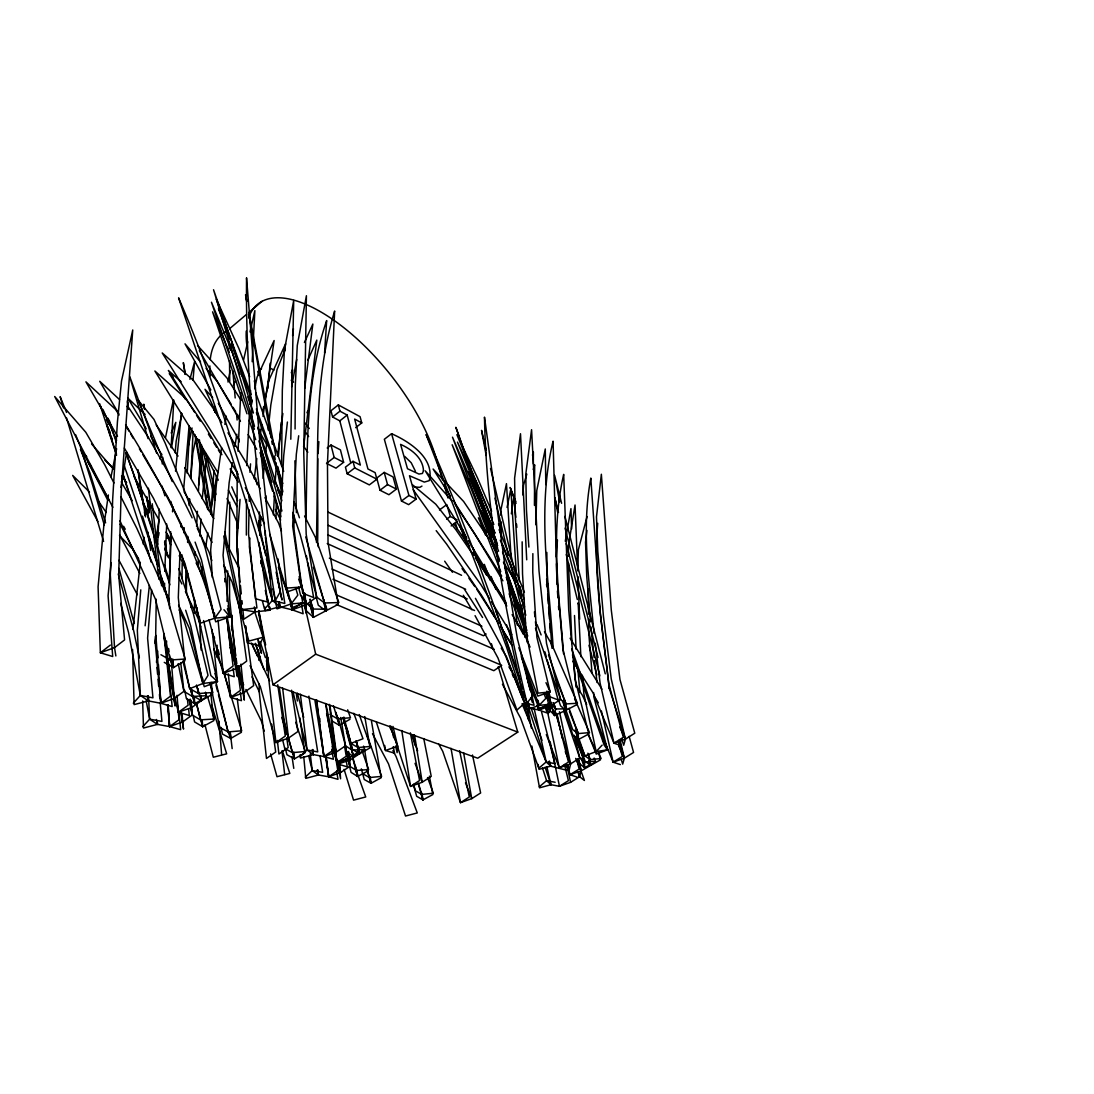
<?xml version="1.0" encoding="UTF-8"?>
<svg xmlns="http://www.w3.org/2000/svg" width="1094" height="1094" viewBox="0 0 1094 1094"><rect width="100%" height="100%" fill="white"/><g stroke="black" fill="none" stroke-linecap="round" stroke-linejoin="round"><path stroke-width="1.5" d="M246.355 535.075L246.492 499.479M295.079 428.998L295.312 385.457L297.267 345.581L306.416 295.722L303.749 452.984L306.183 534.241L316.672 597.009L324.521 602.985L338.853 602.548L315.291 537.168L304.57 515.999M532.86 553.646L532.764 572.258L536.894 637.31L550.145 691.928L537.838 696.099L518.843 647.757M533.325 463.911L533.38 452.068L532.45 455.213M534.433 505.387L534.665 464.786L533.257 469.531M316.467 542.378L317.766 458.714M185.775 588.914L186.158 568.62M186.39 592.852L186.595 571.013M194.458 613.16L194.582 599.58M281.596 465.675L282.32 390.23L284.413 350.299L293.712 300.412L290.799 439.241M305.896 521.059C307.701 453.955 304.378 384.869 326.668 320.569L324.576 352.965M169.338 582.651L170.691 531.739M182.001 578.63L182.192 563.342M240.065 499.384L236.906 541.831L241.678 618.288L223.873 535.951M276.03 518.72L276.262 501.859M156.264 599.225L155.717 633.207L160.845 703.292L172.168 706.56L166.233 647.757L166.616 641.098M164.469 591.526L164.592 583.129M164.77 571.355L166.712 524.012M265.227 535.663L265.309 530.672M265.801 500.751L265.883 495.76M259.128 530.549L259.469 512.019M249.049 509.859L248.543 533.776L255.408 598.733L267.702 602.042L270.054 610.22L255.039 611.902L241.801 609.631L224.694 531.657M249.241 501.312L249.377 494.474M216.885 657.111L217.145 645.255M227.005 601.385L227.675 570.931M329.964 705.37L336.2 752.139L336.049 758.689L326.586 713.575M229.726 502.132L229.302 551.267M535.896 524.819L536.771 490.577L545.277 448.978L545.81 484.587M196.838 612.681L196.975 607.567M198.137 566.637L198.329 559.813M339.619 764.009L340.576 778.778L336.419 758.976M594.753 762.491L584.524 767.632L584.688 761.971L575.622 736.426M577.714 570.904L578.411 549.667L587.068 516.518M201.556 575.225L201.857 566.842M171.266 533.927L168.886 596.886L169.666 608.661M179.99 552.155L178.308 597.584L184.872 660.776L173.522 667.559L164.25 662.362M180.92 526.911L181.043 523.547M190.93 607.375L191.053 603.97M187.607 542.433L187.812 537.386M189.139 505.442L189.412 498.714M237.248 471.35L236.755 548.381L240.106 582.117M238.068 451.302L240.748 392.855M167.396 538.33L167.546 534.966M157.44 548.258L159.286 509.148M187.621 539.834L187.799 536.443M189.522 502.584L189.7 499.192M190.821 477.189L193.146 431.474M195.115 555.451L195.293 552.06M196.605 526.597L197.412 511.336M198.465 490.96L200.845 445.149M246.697 465.579L249.582 411.084M249.938 404.274L250.649 390.654M252.181 361.704L254.875 310.614L249.993 331.933M183.901 532.764L184.175 527.664M187.211 473.292L189.768 427.426M273.35 514.836L274.567 493.011M275.127 482.933L276.29 466.112M522.973 495.103L523.534 485.162L526.816 474.126M171.102 447.637L173.823 400.103M259.852 535.308L260.905 516.888M263.121 478.406L264.324 465.018M199.86 536.019L200.954 519.035M202.267 498.632L206.164 458.304M318.094 453.586L318.86 441.648M249.938 472.28L250.553 463.87M249.952 538.084L249.336 546.549L256.926 607.936L241.801 609.631M254.218 478.803L256.803 458.55M172.537 511.842L172.907 506.754M175.532 471.158L181.454 413.149M156.483 662.431L157.386 650.547M210.677 514.33L214.027 470.365M155.991 635.573L155.348 643.887L160.845 703.292L174.247 698.451L183.929 691.326L180.729 662.595M291.66 381.56L292.59 369.69L291.264 372.753M190.794 478.393L192.872 452.889L196.004 437.846M151.587 589.83L147.608 638.199L152.941 697.835L140.347 695.415L133.304 703.223M175.19 452.807L176.148 441.279L181.864 413.477M278.423 456.171L281.267 422.202M140.784 589.844L137.338 630.322L140.347 695.415L148.374 700.912L160.845 703.292L170.473 696.181L163.813 633.535M162.24 463.938L162.801 457.347M183.601 489.825L189.098 425.73M193.009 380.179L194.595 361.622L189.918 379.317M207.354 497.305L207.792 492.204M214.684 412.329L214.985 408.924M242.184 376.336L242.471 373.027M267.907 388.616L268.208 385.238M268.509 381.847L270.15 363.222M111.109 562.576L108.087 595.792L112.709 656.537L100.361 652.776L98.091 586.753L103.78 526.269L108.374 494.939M154.733 643.04L155.416 636.257M145.133 625.782L149.358 585.468M132.921 629.419L140.319 562.439M265.596 453.326L267.045 439.952M268.126 429.915L270.847 404.848L277.028 369.608L285.219 349.164M287.407 422.038L283.715 455.747L280.201 520.922L286.505 588.107L301.479 587.013L292.659 526.077L296.31 454.407L298.676 435.781M597.721 523.301C593.139 578.466 603.601 633.877 609.235 688.7M586.904 530.426L585.536 542.227L586.726 576.264L590.486 621.857M198.534 485.49L202.554 452.26M259.866 433.347L260.276 430.01M277.561 455.938L282.854 413.532M292.577 335.502L293.424 328.72M303.599 446.817L316.822 340.097L307.811 360.213M304.693 388.37L312.857 324.043L304.419 342.504M557.434 539.998L556.313 556.928M284.413 352.159L285.602 343.762L268.823 380.37L265.254 398.489M205.672 547.725L207.792 532.723M210.636 512.717L216.53 476.15M221.562 447.719L216.366 484.341L210.663 550.323L212.318 577.454M224.872 424.417L226.28 416.158M111.027 476.793L116.62 448.745M260.03 436.629L261.753 424.828M262.998 416.404L274.129 340.535L257.035 377.252L254.683 388.821M511.349 513.824L513.838 497.073L515.862 517.284M158.534 536.046L159.054 532.669M143.177 544.019L144.217 537.304M147.608 515.534L149.687 502.119M232.325 462.707L229.125 482.796L223.053 555.355L229.931 616.838L215.709 621.83L199.778 562.193L167.861 497.209L142.849 454.653M234.978 445.969L236.851 434.25M120.942 487.35L126.672 452.068M155.963 538.412L159.136 519.91M171.512 447.583L175.819 422.352L171.197 432.992M565.27 541.27L570.945 508.628L571.629 528.99M291.633 386.866L296.693 359.434M227.962 382.025L230.219 370.565M262.984 410.031L263.627 406.736M187.648 449.648L192.052 427.959M251.319 405.354L252.331 400.39M507.055 507.411L510.843 489.059L516.354 573.215M165.495 437.627L173.344 399.98M548.121 692.557L550.925 705.753L549.544 712.413L547.711 705.972M243.606 359.803L247.736 341.766M213.959 410.359L214.834 407.146M159.943 458.837L161.926 454.283M233.391 385.143L235.579 380.63M306.922 412.766L307.77 411.043M142.726 726.703L149.659 719.168L148.565 697.138M577.878 738.477L584.88 755.845L596.148 751.578L602.138 745.11M299.975 756.843L307.072 749.964L300.385 694.129M305.281 777.219L312.255 770.545L310.231 753.793M229.603 328.692L246.492 314.443M249.09 312.255L262.081 301.288M539.342 786.764L546.59 780.665L555.15 782.265M261.548 368.5L257.801 371.577L258.553 374.9M355.659 427.658L361.758 422.899L360.076 416.677L338.32 404.917L330.976 410.715L332.576 416.992L339.824 420.848L350.709 462.803M332.576 416.992L339.947 411.18L338.32 404.917M339.824 420.848L347.181 415.064L360.35 465.073L353.006 461.326L345.444 467.152L347.14 473.743L369.348 484.902L376.897 479.186L375.133 472.635L367.926 468.957L354.647 419.084L361.758 422.899M327.215 447.993L331.003 445.026L340.439 449.88L343.612 462.27L335.995 468.15L326.504 463.391L334.149 457.47L343.612 462.27M110.344 645.077L100.361 652.776L114.528 647.634L124.579 639.922L118.672 575.088L121.188 491.466L132.743 329.978L121.516 380.972L117.427 421.887L112.668 499.315L110.33 575.02L114.528 647.634L115.868 655.949M391.584 433.716L384.35 439.268L401.471 501.025L408.65 504.635L416.117 499.096L409.484 475.753L424.294 482.098L429.245 480.663C435.056 458.263 409.211 441.484 391.584 433.716L408.937 495.459L416.117 499.096M347.14 473.743L354.729 467.917L376.897 479.186M384.213 472.403L376.733 478.064L380.015 490.249L388.917 494.72L396.411 489.086L393.061 476.943L384.213 472.403L387.536 484.587L396.411 489.086M380.015 490.249L387.536 484.587M401.471 501.025L408.937 495.459M439.46 509.968L446.776 504.594L450.304 516.464L457.142 519.937M446.625 519.158L450.304 516.464M146.186 700.775L149.659 719.168L157.454 724.392L169.611 726.594L179.06 719.715L177.419 704.673M451.152 525.968L457.278 521.523M167.519 704.768L169.611 726.594L182.725 721.876L192.229 714.97L191.135 700.789M272.98 684.817L315.687 654.185L517.777 732.118L477.709 758.197L272.98 684.817L263.107 636.462M486.078 633.987L483.493 635.764L332.07 569.085M300.18 754.696L300.494 758.06L313.376 754.628L323.933 756.542L333.191 750.211L325.547 703.538M315.031 701.008L323.933 756.542L336.2 752.139L345.499 745.807L340.726 717.514M303.763 756.774L305.773 778.367L318.395 775.003L328.733 776.767L337.814 770.627L334.832 752.522M325.52 756.788L328.733 776.767L340.754 772.473L349.875 766.32L349.861 756.542M475.439 598.336L502.187 647.552L524.71 703.127L529.578 707.968L538.877 710.061L550.925 705.753L560.62 699.422L546.521 643.422L539.014 570.959L531.575 429.71L525.79 474.14L526.446 509.941L528.881 547.068M254.779 608.524L255.039 611.902L243.798 619.231L242.786 609.112M572.846 661.227L592.948 692.693L613.98 743.182L623.334 737.301L608.743 683.531L600.305 613.98L590.815 478.078C581.215 529.551 589.228 581.762 594.056 633.303M531.889 746.081L539.52 787.817L550.979 784.713L559.458 786.285L570.589 782.333L579.588 776.699L581.215 770.805L578.699 759.195M605.406 743.428L613.146 762.176L622.322 756.446L618.411 741.951M566.241 765.28L569.96 774.716L579.15 769.068L576.702 759.332M598.404 751.756L600.456 759.851L581.215 770.805L569.96 774.716L567.841 764.747M421.956 486.105L419.822 487.336L414.435 486.939M221.015 727.401L222.479 734.074L230.725 738.45L241.377 732.324L237.289 698.793M349.998 719.278L339.318 725.308L331.906 720.932M285.356 748.241L286.915 754.723L294.477 758.826L304.898 752.959L299.811 717.76M304.474 602.849L306.552 611.04L313.417 617.344L338.224 604.38L328.022 542.351L327.462 463.104L334.655 311.011C311.817 385.594 318.819 464.786 317.657 541.721L318.272 546.795M361.335 768.863L364.261 779.516L371.044 783.29L381.163 777.738L371.468 721.151M413.491 785.027L416.691 796.309L422.968 799.878L432.868 794.545L429.381 776.152M345.048 745.534L346.757 752.098L353.417 756.378L364.083 750.771M595.259 643.245L600.086 683.039L613.98 743.182L625.412 739.12L634.78 733.226L619.97 679.511L611.286 610.042L601.358 474.249L596.49 516.874L597.803 551.267L603.409 616.1L611.259 679.046L625.412 739.12L623.689 745.246L621.72 738.751M601.399 710.963L613.146 762.176L624.359 758.183L633.563 752.453L629.159 736.358M287.107 591.909L301.479 587.013L298.635 579.041M566.883 770.299L550.665 766.169L539 769.328L538.098 764.405M587.875 733.404L596.148 751.578L607.512 749.828L594.028 697.562L593.618 692.584M413.573 784.316L415.405 790.784L421.737 794.394L433.374 793.246L427.549 777.574M579.287 739.722L584.88 755.845L590.158 759.578L601.126 758.539L598.391 752.303M227.347 608.811L229.931 616.838L214.793 618.165L200.53 623.156L184.927 563.314L153.392 498.126L124.36 448.075M282.758 740.337L284.727 748.474L292.344 752.645L305.308 751.51L295.681 722.313M210.472 685.09L219.785 727.455L228.099 731.9L241.733 730.792L222.191 667.408M329.95 714.368L337.431 718.813L350.477 717.76L347.687 709.828M563.807 711.196L579.806 758.046L584.688 761.971L595.519 761.178L594.165 758.06M160.941 654.732L170.295 660.01L185.173 659.039L165.604 592.688L136.969 528.593L120.873 496.703M308.658 755.735L312.255 770.545L322.662 772.337L320.022 755.626M292.946 691.64L307.072 749.964L317.725 751.893L308.918 696.153M149.659 719.168L161.926 721.411L160.216 702.868M326.053 756.993L328.733 776.767L337.991 779.311L336.596 771.065M167.943 704.659L169.611 726.594L180.647 729.657L178.746 711.374M316.316 699.941L323.933 756.542L333.41 759.236L331.728 749.24M613.146 762.176L620.366 764.597M569.96 774.716L577.276 777.178M613.98 743.182L621.337 745.752M336.268 604.476L493.818 670.69L501.736 665.343L336.733 595.054M332.959 579.232L494.201 649.303M329.335 558.172L481.921 626.26M327.229 543.554L474.577 610.507M328.063 534.952L467.261 598.951M328.35 525.339L465.661 589.269M327.844 511.992L461.559 575.294M339.947 411.18L347.181 415.064M269.616 367.762L273.924 370.087M362.634 773.69L369.471 777.533L381.628 776.384L366.805 734.594M587.861 753.205L590.158 759.578L590.432 765.144L585.181 761.465L576.839 737.342M312.255 770.545L318.395 775.003L317.78 769.998M307.072 749.964L313.376 754.628L312.761 749.581M325.068 602.644L326.094 611.095L318.313 605.228L316.166 597.064M291.182 380.22L293.616 382.093M582.815 759.373L584.524 767.632L579.67 763.762L578.015 758.935M491.931 543.007L494.488 545.127M412.903 485.066L435.754 504.184L455.979 529.865L473.346 555.068M404.78 456.444L411.235 462.789L415.488 471.405M173.098 376.91L169.296 373.56L185.57 399.488M181.139 381.724L168.38 370.469L194.746 412.424M119.52 399.556L99.732 381.286L118.699 413.573M126.945 406.407L129.42 408.691L148.018 436.711L180.168 493.681L192.093 517.845M546.836 766.62L550.979 784.713L546.59 780.665L542.433 767.756M453.518 523.534L469.668 546.467M549.516 761.192L550.665 766.169L546.207 761.944L522.043 703.674M145.092 414.435L127.793 398.079L146.24 428.793M156.196 424.951L178.048 456.089M104.709 459.945L113.12 468M121.53 476.068L126.672 482.673M86.686 456.567L83.103 453.107L108.73 499.384M89.489 492.068L72.683 475.398L97.872 521.578M97.886 500.396L106.268 512.498M119.492 535.609L132.538 549.01L138.719 558.966M465.579 538.303L462.065 534.624L464.841 538.932M212.633 397.546L205.002 389.286L218.226 417.06M197.563 345.499L226.855 377.868L241.2 400.418M451.863 500.724L425.265 470.871L466.564 537.728M91.568 443.904L113.311 468.97M200.53 361.936L185.023 343.831L210.814 389.929M206.082 368.391L217.159 381.327L231.258 404.411M91.431 466.29L88.245 462.502L107.704 500.081M223.983 609.727L229.931 616.838M138.008 400.035L153.926 419.33L165.098 442.933L185.488 493.216L204.934 547.096L221.084 609.385L214.793 618.165C197.317 548.75 162.924 485.339 125.605 424.8M436.178 530.658L446.639 544.101L481.729 595.642L498.29 622.746M305.335 423.104L309.246 428.52M413.149 489.702L480.868 584.593L489.674 598.856M304.679 431.063L308.617 436.588M303.913 446.749L307.838 452.246M462.037 568.579L464.991 572.723M468.929 578.247L474.823 586.548M476.793 589.31L495.185 617.919M444.67 561.195L452.478 572.285M464.212 588.914L482.577 617.536M475.275 557.872L491.685 581.666L506.782 606.049M455.186 504.457L475.028 534.364L502.925 580.805M119.164 414.954L115.472 409.334L85.934 381.847L117.523 436.301M474.112 553.277L489.866 577.659M491.712 580.531L505.619 602.056M570.097 638.24L601.932 689.179M450.482 496.143L433.101 469.025L463.624 501.476L488.307 537.906M453.231 500.423L501.708 576.073M593.768 695.647L598.322 702.813M576.141 685.405L582.487 695.469L586.658 704.522M196.564 415.323L200.202 421.108M208.38 434.127L211.101 438.475M213.836 442.81L216.557 447.159M218.376 450.044L220.195 452.943M230.191 468.861L237.466 480.43M463.309 595.245L471.897 609.796M491.862 543.622L497.196 552.183M503.418 562.179L515.862 582.172M217.938 472.581L154.869 370.989L185.337 398.093L204.687 425.798L221.918 454.694M512.101 614.65L524.546 634.725L530.07 647.087M468.355 540.641L506.317 603.368M491.438 601.714L511.705 634.52M500.532 626.63L512.142 645.487M502.652 629.884L512.252 645.597M501.216 648.099L506.536 656.838L523.342 700.324M233.022 407.296L235.661 411.618M508.929 666.875L511.554 671.183M513.291 674.068L515.042 676.94M221.822 422.64L213.015 408.117L193.282 380.261L162.227 352.965L238.095 474.167M227.99 432.8L247.367 464.718L260.194 488.731M150.63 436.109L161.16 453.654M183.997 491.671L198.93 516.532L212.045 542.446M230.547 469.135L238.301 482.139M125.605 425.306L129.051 431.173M130.774 434.113L133.359 438.516M139.403 448.786L141.126 451.713M473.128 552.197L486.666 575.348M121.202 481.825L132.237 500.683M199.327 350.613L240.448 421.327M248.16 434.591L256.721 449.319M261.863 458.167L264.433 462.584M184.736 467.671L213.809 518.583M134.029 476.519L159.314 520.402M166.056 532.108L171.102 540.887M544.456 631.703L551.964 644.845L577.482 703.264L565.926 703.934L560.62 699.422L535.486 628.257M509.025 587.492L522.385 610.903M143.738 504.402L148.798 513.223M486.666 532.436L478.393 517.804L485.531 535.089M259.907 432.39L267.374 445.655M218.308 403.317L239.121 440.485M438.68 744.07L442.742 751.346L460.465 802.668L471.746 798.647L480.635 792.959L472.499 755.01M123.595 526.255L125.249 529.25M513.975 599.799L518.064 607.197M521.332 613.119L522.973 616.072M516.149 621.16L523.506 634.493M119 560.306L137.324 594.657M475.056 615.649L498.03 658.096L516.929 710.047L524.71 703.127L534.077 705.247L532.422 698.765M237.425 414.503L239.053 417.511M390.107 727.866L392.514 732.337M155.813 532.737L158.247 537.25M164.715 549.27L170.377 559.786M502.461 684.311L520.553 718.061L538.809 768.234L546.207 761.944L554.904 763.667L541.598 712.098M265.008 497.729L278.642 523.233L281.486 531.205M392.91 750.58L396.055 756.501L417.279 812.938L405.518 816.028L388.534 763.899L372.493 733.746M245.275 487.678L264.433 523.711M258.704 520.963L261.056 525.448M112.887 507.342L54.7 396.507L85.811 432.294L104.764 464.813L113.967 483.028M119.971 520.826L155.444 599.129L170.295 660.01L173.522 667.559L172.961 659.149M228.386 490.126L236.974 506.563M119.725 534.993L139.854 573.488M120.149 524.122L139.608 561.701M224.653 539.903L239.381 568.825M223.627 565.297L232.119 582.049L248.899 641.084L263.326 637.173L258.704 610.643M274.963 481.852L281.76 495.295M474.235 482.139L469.052 471.746L494.967 532.887M485.435 509.695L469.969 478.666L496.402 541.133M197.864 439.186L218.308 480.143M197.317 528.429L209.255 552.593L211.839 560.62M498.481 523.903L501.408 529.824M251.552 643.081L269.657 680.919M250.047 665.658L260.331 686.649L275.92 742.594L288.501 738.081L297.91 731.53L291.633 690.205M252.017 676.885L259.497 692.133M277.63 489.784L281.39 497.455M275.456 509.489L280.638 520.101M236.988 671.251L243.661 684.912M245.89 689.466L261.48 721.329L264.215 731.107M196.1 562.877L206.424 584.169M179.197 555.684L187.977 573.899M212.414 633.508L214.629 638.13M488.58 520.963L481.36 505.797L497.496 545.4M497.538 545.687L481.032 510.939L491.985 537.728M252.482 645.501L257.555 656.236M619.71 727.018L625.412 739.12L608.838 686.882M179.019 577.933L181.864 583.991M185.419 591.553L198.233 618.794L200.694 626.835M178.582 605.214L189.44 628.407L202.595 680.236M618.616 745.862L624.359 758.183L622.677 764.104L621.228 759.291M179.142 609.891L184.065 620.517L202.923 683.504L217.432 681.576L212.072 629.529M602.644 739.257L607.512 749.828L596.257 754.094L587.916 733.609M224.065 320.884L218.472 308.645L229.562 339.058M213.822 649.015L221.494 665.877M545.988 682.656L550.145 691.928L538.002 693.145L526.159 632.865L522.522 573.721L522.153 541.845M575.676 758.388L581.215 770.805L577.851 759.455M547.027 694.881L551.13 704.098L555.602 708.98L566.829 708.844L563.519 701.104M546.426 709.131L548.436 713.685M565.256 751.674L570.644 763.844L569.236 769.793L567.841 764.911M102.932 409.484L116.566 440.349M100.292 405.642L104.354 414.858M106.391 419.467L108.415 424.075M110.234 432.458L106.884 424.869L116.484 454.119M109.578 433.046L112.326 439.282M574.582 698.628L589.502 732.597L578.179 733.595L572.668 729.616L565.502 708.857M462.625 529.428L466.714 538.713M526.884 677.706L539.082 705.425L551.13 704.098L548.354 692.57M489.784 538.303L494.885 550.05M231.764 486.83L237.63 500.587M226.991 498.481L238.136 524.833M491.589 511.226L477.435 477.777L456.895 434.66L493.818 524.477M491.931 518.324L477.859 485.011L457.442 442.099L494.803 533.147M138.678 401.594L172.264 481.592M229.343 352.309L212.578 311.858L246.97 413.778M500.286 540.245L524.382 600.004M502.529 551.978L524.532 606.746M499.233 529.988L524.409 592.401M502.707 544.826L512.84 569.81M66.543 412.438L60.143 396.657L63.561 408.048M75.513 434.537L79.985 445.586L92.58 484.998L104.368 525.339M80.423 449.443L89.858 472.704L105.612 522.905M515.807 501.572L510.105 487.445L516.067 503.39M543.937 693.637L545.851 698.382L539.082 705.425L526.939 709.65L524.546 703.428M218.458 694.745L228.099 731.9L230.725 738.45L230.15 731.708M465.483 782.825L471.746 798.647L463.569 752.604M588.312 754.901L590.158 759.578M569.413 711.36L578.179 733.595L578.521 739.476L588.818 733.965L575.143 679.579L568.702 609.823L563.683 474.386C550.091 533.38 559.184 594.179 563.533 653.747M537.031 624.524L541.12 634.944M556.053 678.745L565.926 703.934L565.858 710.307L554.644 715.517L550.186 710.69L548.614 705.945M519.171 585.427L521.564 591.526M576.155 740.105L584.688 761.971M526.884 677.336L539.014 708.31L551.13 704.098L546.932 691.285M537.058 705.411L538.877 710.061L547.027 712.932L545.715 707.996M546.316 734.607L559.308 767.865L570.644 763.844L579.806 758.046L574.022 735.195M499.384 529.414L500.614 532.573M499.561 559.772L452.506 437.19L471.473 481.045L498.604 551.239M553.181 702.663L555.602 708.98L554.644 715.517L550.87 704.468M500.778 571.656L452.164 444.779L471.022 488.43L499.192 561.509M473.005 547.944L478.215 562.043M459.658 525.27L466.947 544.306M249.692 376.719L238.848 348.371L216.311 299.195L251.155 394.619M504.621 567.061L525.544 623.129M508.765 586.726L524.764 629.912M415.036 763.352L422.202 782.265L410.551 786.422L394.36 737.014M484.341 564.367L490.29 580.244M546.467 584.688L548.258 589.461M389.997 725.691L397.642 746.149L397.136 752.658L395.618 746.067M546.617 581.256L548.367 585.96M491.151 576.634L495.773 589.092M411.823 735.277L417.648 750.949M506.29 577.29L526.802 632.647M509.134 593.796L523.684 633.194M147.211 500.3L149.563 506.672M164.879 548.121L168.421 557.694M571.656 648.933L607.512 749.828L604.216 745.192L572.463 654.868M521.318 656.797L539.082 705.425L538.111 700.433M512.279 673.918L513.428 677.063M523.192 703.716L530.084 722.532M256.379 408.937L282.936 483.739M231.313 343.858L252.317 401.457M256.406 412.657L282.594 486.064M126.22 452.957L153.434 531.424M125.919 452.82L136.408 481.675L169.926 584.811M588.709 760.371L590.432 765.144L589.379 760.166M569.044 708.269L578.179 733.595L576.565 728.795M575.116 730.013L578.521 739.476L573.051 735.537L564.272 710.088M353.827 713.288L362.989 738.751L350.859 743.4L342.928 717.691M506.563 624.906L511.705 639.293M255.599 392.472L283.702 471.405M355.96 769.629L365.738 796.965L353.553 800.138L344.09 769.356M195.088 542.091L201.405 559.731L214.793 618.165L214.479 613.078M166.739 533.927L170.664 544.908M303.722 596.312L305.978 602.644L312.898 609.043L326.942 609.276L324.686 602.849M305.021 601.591L306.156 604.75L306.17 613.214L304.447 604.996M548.532 655.005L565.926 703.934L564.313 699.203M562.507 700.871L565.858 710.307L576.702 704.727L562.931 649.316L556.914 578.411L553.072 441.183C536.634 509.189 549.038 579.629 553.195 648.386M581.146 758.087L584.524 767.632M359.242 714.546L370.565 746.436L357.984 747.53L350.859 743.4L343.872 717.076M577.153 759.933L584.387 780.46L579.588 776.699L577.96 771.913M495.869 610.698L522.33 688.796M240.078 374.627L232.215 352.295L211.47 302.245L254.396 429.272M347.509 751.92L350.312 759.851L338.114 764.104L333.779 749.705M346.962 751.797L349.205 758.142L337.048 762.491L332.22 746.477M363.55 746.122L364.671 749.322L352.2 750.156L345.499 745.807L338.196 717.787M278.368 567.376L291.182 603.902L305.978 602.644L304.761 594.22M362.018 750.621L368.637 769.588L356.425 770.463L349.875 766.32L348.179 759.81M553.974 704.262L555.602 708.98L553.441 702.649M497.551 547.67L455.87 427.275L497.36 544.046M287.79 736.481L294.477 758.826L293.766 752.098M504.019 563.396L526.898 630.486M558.432 699.531L560.579 705.849L565.858 710.307L563.725 703.88M109.304 420.411L112.067 428.506M149.016 536.853L158.138 564.367M108.128 418.332L116.361 442.441M124.032 464.95L158.042 566.446M505.332 570.138L527.746 636.065M293.999 501.777L299.428 517.763M292.672 512.43L300.235 534.747L316.672 597.009L306.156 604.75L292.153 609.809L279.9 606.814L272.447 600.428L260.741 561.495M254.683 611.669L265.637 644.899L258.731 610.479M292.809 516.218L294.956 522.563M260.372 446.954L271.832 482.317M249.158 420.246L255.709 439.665M260.071 452.601L272.611 491.179M531.123 708.05L541.981 740.337M549.038 761.328L550.665 766.169M519.937 679.237C491.37 596.695 461.682 514.33 426.099 434.523L480.157 575.403L506.536 647.06L524.71 703.127L511.787 644.817L510.228 631.525M527.978 703.182L529.578 707.968L528.47 702.991M551.431 705.876L554.644 715.517L553.66 710.512M545.113 767.154L550.979 784.713M546.904 691.381L551.13 704.098L546.48 693.787M247.846 396.931L250.499 404.889M257.897 427.18L281.842 500.833M155.033 536.251L157.714 544.279M576.429 733.158L578.521 739.476L576.812 731.257M282.307 750.73L289.814 773.417L277.001 776.713L270.601 753.903M527.759 681.603L532.491 695.975L532.409 702.553L530.836 697.671M281.691 717.445L288.501 738.081L282.649 688.167M418.578 784.726L422.968 799.878L421.969 793.218M260.167 641.727L265.363 657.603M266.403 660.79L268.481 667.135M255.558 643.614L260.263 658M255.353 643.34L263.763 669.036M122.856 473.579L130.637 497.36M99.609 403.604L116.552 455.336M122.911 474.741L148.811 553.755M528.703 708.091L546.207 761.944L534.241 708.912M523.356 691.982L526.993 703.155L526.939 709.65L524.874 703.155M376.309 721.917L385.512 750.498L394.551 753.192L393.266 746.628M178.883 568.702L193.474 614.103L208.024 675.408L202.923 683.504L189.713 688.646L182.876 661.022M185.665 610.22L190.753 626.124L202.923 683.504L202.663 678.499M142.466 516.149L158.302 566.405M230.055 647.429L236.714 668.407L237.193 676.188L226.554 617.919M236.81 670.307L243.894 692.652L244.318 700.119L237.986 665.617M274.129 495.992L280.693 516.792M618.78 740.447L624.359 758.183L620.12 740.036M313.458 567.376L324.521 602.985L326.094 611.095L325.328 607.84M156.579 453.053L148.237 426.099L129.721 376.555L148.032 438.626M366.996 769.506L371.044 783.29L370.169 776.631M211.648 705.179L226.663 753.834L213.303 757.226L204.934 724.693M164.565 565.147L168.996 579.547M356.029 741.185L359.68 753.657L350.312 759.851L348.507 751.578M167.614 595.218L169.119 600.086M159.04 569.714L169.57 603.956M214.971 673.535L217.432 681.576L204.236 686.717L203.416 683.476M418.346 783.195L421.737 794.394M421.04 793.492L422.968 799.878M309.944 599.293L312.898 609.043L313.417 617.344L309.848 604.148M346.388 731.052L353.417 756.378L351.133 748.214M352.979 759.113L357.588 776.439L368.063 770.983L364.466 749.199M333.506 705.849L339.318 725.308L337.075 715.38M269.712 534.31L289.404 599.43M290.389 602.685L291.866 607.58L305.978 602.644L300.987 582.924M290.676 604.927L292.153 609.809L303.147 613.775L301.766 605.392M209.898 682.752L212.838 692.488L198.561 693.528L189.713 688.646L183.683 660.229M254.533 426.277L213.535 289.746L231.641 341.41L253.425 413.04M258.936 440.909L280.57 516.094M295.886 588.681L297.828 595.136L291.182 603.902L277.028 608.866L272.857 588.873M66.488 417.812L103.588 541.475M442.619 480.006L435.781 457.087A137.147 59.473 51.4 0 0 338.716 323.756A137.147 59.473 51.4 0 0 248.612 317.916M444.082 484.916L447.993 498.016M455.309 522.576L457.265 529.127M491.425 643.723L492.888 648.633M498.249 666.643L517.777 732.118M207.559 696.509L214.274 719.045L200.393 719.825L192.229 714.97L189.125 700.092M205.563 692.461L206.534 695.716L192.339 696.44L183.929 691.326L178.185 663.607M556.149 714.792L570.644 763.844L559.472 711.743M257.76 427.658L281.937 510.994M162.008 485.996L164.907 495.801M161.638 577.7L163.553 584.155M164.51 587.369L168.818 601.891M147.799 550.733L151.204 562.193M549.503 700.939L550.925 705.753M189.33 699.504L191.696 707.558L178.363 712.235L167.792 668.53M118.931 568.429L134.22 623.43M170.801 501.339L172.674 507.807M367.174 769.52L371.044 783.29M356.111 740.994L357.984 747.53L356.835 742.594M358.285 748.775L359.68 753.657L370.087 747.872L364.781 716.556M578.206 771.858L579.588 776.699L578.37 771.858M305.759 536.963L324.521 602.985L323.742 599.676M323.769 602.89L324.699 606.172M283.688 721.944L286.888 733.254M343.489 719.018L352.2 750.156L351.051 745.205M352.815 757.513L356.425 770.463L355.29 765.554M355.345 768.385L357.588 776.439L351.092 772.364L349.41 765.882M544.949 651.901L546.262 656.701M547.137 659.901L558.104 699.914L550.077 696.851L548.873 691.928M181.782 554.576L197.809 613.283L210.868 675.572L217.432 681.576L203.607 620.558M310.272 599.348L312.898 609.043L312.105 605.748M118.275 573.967L133.81 631.306L139.362 657.822M120.682 603.382L128.613 632.729L140.347 695.415M605.283 673.849L564.887 516.436M598.021 657.426L565.065 528.115M286.806 587.464L291.182 603.902L290.867 600.565M599.881 675.901L566.282 543.65M588.955 645.241L596.859 674.957M346.962 728.276L352.61 749.581L359.68 753.657L359.037 748.706M217.993 649.576L219.306 654.527M224.106 672.673L230.656 697.425L241.432 700.68L240.338 692.42M262.328 600.743L264.502 609.002L272.447 600.428L265.404 537.318M292.782 752.357L294.477 758.826M282.936 716.98L292.344 752.645M209.036 619.765L223.19 673.289L234.239 676.762L233.145 668.407M269.657 567.663C243.894 476.369 216.338 385.02 178.582 297.855L231.887 456.458L257.158 537.414L272.447 600.428L284.823 603.491L277.972 558.884M278.614 601.919L279.9 606.814L265.145 610.602L264.857 607.252M353.006 461.326L354.729 467.917M297.418 693.199L303.708 717.445M312.118 749.787L313.376 754.628L312.665 749.554M317.123 770.094L318.395 775.003L317.698 769.985M215.942 685.049L217.624 691.504M589.187 760.275L590.432 765.144M537.633 705.22L538.877 710.061L548.532 703.743L546.097 693.842M521.25 655.06L528.279 682.574M529.113 685.815L530.358 690.67M300.139 579.738L299.305 576.47L300.153 579.629M300.973 583.02L305.978 602.644L300.618 595.492L298.594 587.191M577.331 599.512L566.241 554.439M578.986 606.049L578.152 602.78L580.873 656.673M331.003 445.026L334.149 457.47M516.354 577.714L525.776 615.293M523.247 615.621L509.995 561.865M201.282 444.287L215.34 500.108M196.469 685.254L201.487 700.598L191.696 707.558L190.301 699.148M561.605 503.295L554.617 475.384L559.663 501.873M558.514 512.484L554.849 497.715L557.639 512.389M556.244 713.069L568.442 762.094L559.308 767.865L546.631 707.572M205.604 453.258L215.86 494.515M196.318 703.428L202.677 726.703L213.822 720.631L210.827 693.487M564.436 764.501L568.429 780.665L559.458 786.285L550.118 741.582M190.329 688.372L194.718 703.633L206.096 697.357L205.549 692.352M229.138 731.968L230.725 738.45M215.764 681.425L228.099 731.9M508.423 555.301L494.926 498.139M200.325 695.729L201.487 700.598L212.51 694.129L211.183 682.424M392.978 726.443L397.642 746.149L385.512 750.498L384.691 745.438M196.619 685.364L198.561 693.528L197.768 688.55M486.242 450.236L481.551 430.366L486.174 455.473M490.536 468.451L515.944 576.087M310.737 605.939L313.417 617.344L312.474 608.907M358.558 748.775L359.68 753.657L358.832 748.706M352.282 751.51L353.417 756.378M356.056 769.807L357.588 776.439L356.753 769.752M201.159 720.125L202.677 726.703L194.582 721.931L193.2 715.339M196.564 703.292L200.393 719.825L199.6 714.888M192.845 695.483L194.718 703.633L186.39 698.587L184.667 690.246M190.452 688.263L192.339 696.44L191.532 691.463M391.078 726.307L393.731 737.835M254.328 380.862L255.449 385.854M304.843 605.857L315.687 654.185M335.967 712.29L337.431 718.813M255.613 477.996L257.076 484.669M276.112 572.039L282.006 599.977L277.356 578.494M305.431 601.427L306.156 604.75L305.718 601.399M325.807 703.784L336.2 752.139M338.99 764.241L340.754 772.473M258.594 522.084L265.733 555.478M596.148 751.578L583.868 693.787L582.364 675.23M557.256 714.902L562.193 738.163M567.417 767.455L570.589 782.333M348.48 759.687L349.875 766.32L348.767 759.742M266.444 558.815L270.724 578.849M191.3 689.138L192.708 695.798L201.487 700.598L201.105 695.538M459.603 750.73L469.312 796.993L460.465 802.668L451.029 748.337M156.428 719.483L157.454 724.392L143.492 728.043L142.658 700.967M147.334 695.934L148.374 700.912L134.097 704.618L132.579 649.48M267.661 598.637L268.345 601.946M269.37 606.91L270.054 610.22L269.63 606.91M265.322 590.322L267.702 602.042L258.909 542.351M423.761 738.573L431.227 776.357L422.202 782.265L414.558 735.031M258.731 613.925L263.326 637.173L259.141 645.651L261.48 653.282L259.538 643.45M277.999 466.947L282.854 491.849M281.937 494.228L275.811 462.625M258.499 642.342L259.141 645.651L247.189 642.698L245.507 625.782L253.658 685.61L243.894 692.652L230.656 697.425L228.345 673.877M410.346 732.816L419.563 780.514L410.551 786.422L401.758 730.505M271.093 437.805L248.871 314.73M271.722 441.114L272.351 444.424M274.553 456.007L275.182 459.316M246.834 301.37L245.576 294.683L246.67 301.37M249.035 313.089L275.756 455.295M238.916 665.959L243.894 692.652L240.953 664.099M528.128 710.266L531.452 728.303M226.937 615.758L236.714 668.407L223.19 673.289L218.048 620.079M346.114 760.221L347.277 766.839L338.114 764.104L337.649 760.809L338.114 764.104L347.454 757.923L345.513 746.354M227.976 605.734L229.74 615.813M231.504 625.891L232.379 630.923M357.875 748.583L358.449 751.879L349.205 758.142L348.289 751.51M306.375 555.602L306.949 558.966M307.523 562.316L313.622 597.543L302.723 593.317L294.04 529.633L293.684 514.276M211.415 514.713L199.122 442.468M199.354 439.733L212.537 516.806M185.337 374.394L183.327 362.62L185.187 374.421M195.935 436.629L208.557 510.624M207.559 509.093L194.841 434.523M344.583 746.313L346.251 756.255L337.048 762.491L329.308 704.358M201.57 720.043L202.677 726.703L202.212 720.057M200.653 695.552L201.487 700.598L200.899 695.579M193.611 696.892L194.718 703.633L194.253 696.892M189.795 700.078L192.229 714.97L191.272 706.628M181.372 713.507L183.532 729.083L180.797 712.221M301.547 595.478L302.614 602.097L292.153 609.809L291.113 603.232M164.127 635.723L175.122 705.986L163.881 635.874M146.952 497.25L149.317 512.32M324.795 602.739L326.094 611.095M164.948 540.655L167.286 555.807M164.579 541.858L166.425 553.66M146.541 496.526L148.907 511.664M127.355 400.883L128.668 409.293M138.118 469.818L145.475 516.888M147.827 532.026L150.712 550.514M143.396 505.401L137.994 470.693M144.435 512.06L144.955 515.383M172.237 659.217L173.522 667.559M127.574 402.537L128.586 409.252M414.735 744.959L413.6 734.936M292.043 756.665L293.78 768.357M279.449 688.386L286.245 734.416M286.724 737.712L288.173 747.571L278.915 753.998L277.37 740.419M277.739 684.748L285.274 736.057L275.92 742.594L268.413 675.955L268.057 657.303M168.599 648.482L169.091 651.778M169.57 655.074L170.295 660.01M296.406 694.293L297.377 701.008M271.709 724.064L275.702 752.043L266.471 758.457L259.264 692.201L259.141 683.777M254.355 606.896L255.039 611.902M238.615 602.206L246.67 661.132L236.714 668.407L229.631 598.664L229.48 576.661M235.73 655.415L232.202 628.776L232.119 615.252M236.181 658.752L236.837 663.743M237.275 667.08L240.379 690.396L230.656 697.425L230.013 690.615M236.851 665.972L238.383 677.542M226.677 617.125L233.09 666.027L223.19 673.289L222.875 669.952M326.162 756.952L328.733 776.767M304.638 593.016L305.281 598.049M227.716 626.657L231.19 653.378M316.604 699.668L323.933 756.542M161.638 585.782L152.23 503.76M518.898 605.119L519.308 608.455M158.876 579.164L148.401 488.184M594.042 657.262L590.91 626.917M594.452 660.626L597.078 682.506M513.442 593.276L517.23 625.057M230.191 731.941L232.16 748.611M281.992 751.14L284.686 774.593M190.52 699.955L190.903 703.292M187.347 698.587L188.1 705.288L178.363 712.235L177.05 695.292M188.592 708.857L189.317 715.517L178.363 712.235L178.007 707.216M550.952 640.578L551.485 645.556M557.01 714.382L557.366 717.746M534.433 611.861L534.939 616.77M535.445 621.693L535.787 624.989M516.532 524.026L516.86 527.404M519.841 586.658L521.017 598.445M521.688 605.187L524.86 637.187M240.448 585.495L241.282 593.919M241.952 600.674L242.28 604.052M573.694 661.938L576.087 687.087M234.649 442.892L234.964 446.256M156.948 667.477L157.577 674.219M158.042 679.278L158.657 686.02M159.437 694.444L159.751 697.822M576.087 649.275L574.5 615.512M577.714 667.572L579.943 692.529M230.588 345.348L231.025 350.436M232.803 370.811L235.183 397.97M236.509 413.245L237.111 420.028M238.738 438.708L239.039 442.099M260.29 552.032L260.714 557.051M260.987 560.401L261.261 563.752M591.991 672.66L588.873 634.465L588.64 619.3M218.937 721.11L221.644 754.628M182.055 713.438L182.725 721.876M250.827 557.872L251.1 561.249M171.129 658.465L174.247 698.451M148.005 695.907L148.374 700.912L148.128 695.798M551.991 648.291L547.301 584.634L546.822 552.415M557.434 591.006L557.913 597.775M558.514 606.24L558.747 609.631M546.631 578.986L546.973 583.977M547.684 593.974L548.381 603.956M548.614 607.293L549.434 618.944M549.79 623.936L550.378 632.264M168.189 704.919L169.611 726.594M519.349 581.611L515.151 514.03L514.604 478.201L520.498 433.73L526.706 559.8M511.117 557.858L506.467 483.657L500.806 510.351L500.902 515.301M512.074 573.051L512.293 576.415M526.898 637.46L527.185 642.26M157.618 651.08L158.028 657.822M158.452 664.55L159.068 674.656M159.382 679.716L160.845 703.292M571.943 643.504L568.442 563.013M199.354 616.688L201.146 650.096M527.8 709.131L528.32 719.25M577.659 569.81L575.047 505.004L568.388 546.193L568.415 556.285M577.933 576.634L579.656 619.272M577.495 580.75L577.605 584.128M294.901 460.806L296.406 512.648M281.924 479.063L282.088 485.763M556.477 563.752L556.955 584.223M501.025 521.893L501.298 536.716M588.175 588.969L588.558 614.254M266.567 652.092L266.881 670.731M258.594 650.068L258.758 660.174M229.275 342.025L229.357 348.849M229.508 360.788L229.754 381.259M319.858 718.471L319.886 721.835M237.562 521.797L237.617 528.484M237.767 548.586L237.904 565.338M224.776 566.747L224.79 571.779M224.817 578.48L224.831 581.844M210.349 375.734A135.601 62.071 51.2 0 1 209.87 365.916M210.239 359.584A135.601 62.071 51.2 0 1 227.005 330.88M246.847 345.294A137.147 59.473 51.4 0 1 246.246 331.058M246.547 277.972C245.357 386.032 258.389 493.996 275.346 600.551L280.351 591.553L268.823 527.664L259.921 443.453L246.547 277.972M423.501 470.639L422.421 473.47L418.934 474.058L407.488 468.738L400.582 444.383C411.426 449.237 422.79 457.73 423.501 470.639M532.491 695.975L526.993 703.155C504.758 609.454 486.269 513.674 484.478 417.129L504.785 564.49L517.462 639.115L532.491 695.975M538.877 710.061L537.701 705.138L538.877 710.061M259.141 645.651L258.088 638.923L259.141 645.651M144.599 409.252L143.82 404.192L144.545 409.183M279.9 606.814L279.23 601.809L279.9 606.814M292.153 609.809L291.277 603.109L292.153 609.809M157.454 724.392L157.194 721.001L157.454 724.392"/></g></svg>
